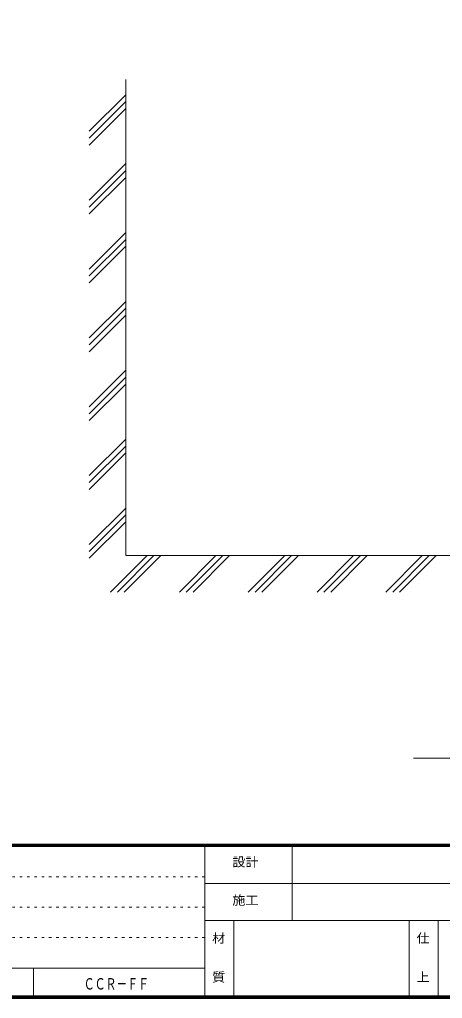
# Model space of a CAD drawing. Units: millimetres, scale not verified. Extents: x -5740 to 5740, y -4020 to 4020.
# Drawn here: x 799 to 2537, y -4020 to 0 of the extents above; entities that cross this region are included whole.
import ezdxf
from ezdxf.enums import TextEntityAlignment as Align

# ---------------------------------------------------------------- set-up
doc = ezdxf.new("R2010")
doc.units = ezdxf.units.MM
doc.header["$LTSCALE"] = 10
doc.linetypes.add('USER1', pattern=[3, 1, -2])
doc.layers.add('0-2_0-F1TEXT', color=7, linetype='Continuous')
for name, color, linetype, lineweight in [('0-3_2ラック-03BODL', 7, 'Continuous', 18), ('0-5_2ラック-43THIN', 4, 'Continuous', 18), ('0-E_2ラック-F寸法', 3, 'Continuous', 18), ('1-2_F-F4PAPAER', 5, 'Continuous', 18)]:
    doc.layers.add(name, color=color, linetype=linetype, lineweight=lineweight)
doc.styles.add('ＭＳ ゴシック', font='')
doc.styles.get('ＭＳ ゴシック').set_extended_font_data('MS Gothic')

msp = doc.modelspace()

# ---------------------------------------------------------------- linework, layer by layer
at = {"layer": '0-3_2ラック-03BODL'}
for p in [(1235.32, -245.76), (4915.32, -2200.95)]:
    msp.add_line(p, (1235.32, -2200.95), dxfattribs=at)
at = {"layer": '0-5_2ラック-43THIN'}
for p, q in [((1085.32, -458.71), (1235.32, -308.71)), ((1085.32, -487), (1235.32, -337)), ((1085.32, -515.28), (1235.32, -365.28)), ((1085.32, -741.56), (1235.32, -591.56)), ((1085.32, -769.84), (1235.32, -619.84)), ((1085.32, -798.12), (1235.32, -648.12)), ((1085.32, -1024.4), (1235.32, -874.4)), ((1085.32, -1052.68), (1235.32, -902.68)), ((1085.32, -1080.97), (1235.32, -930.97)), ((1085.32, -1307.24), (1235.32, -1157.24)), ((1085.32, -1335.53), (1235.32, -1185.53)), ((1085.32, -1363.81), (1235.32, -1213.81)), ((1085.32, -1590.08), (1235.32, -1440.08)), ((1085.32, -1618.37), (1235.32, -1468.37)), ((1085.32, -1646.65), (1235.32, -1496.65)), ((1085.32, -1872.93), (1235.32, -1722.93)), ((1085.32, -1901.21), (1235.32, -1751.21)), ((1085.32, -1929.49), (1235.32, -1779.49)), ((1085.32, -2155.77), (1235.32, -2005.77)), ((1085.32, -2184.05), (1235.32, -2034.05)), ((1085.32, -2212.34), (1235.32, -2062.34)), ((1172.98, -2350.95), (1322.98, -2200.95)), ((1201.26, -2350.95), (1351.26, -2200.95)), ((1229.55, -2350.95), (1379.55, -2200.95)), ((1455.82, -2350.95), (1605.82, -2200.95)), ((1484.11, -2350.95), (1634.11, -2200.95)), ((1512.39, -2350.95), (1662.39, -2200.95)), ((1738.66, -2350.95), (1888.66, -2200.95)), ((1766.95, -2350.95), (1916.95, -2200.95)), ((1795.23, -2350.95), (1945.23, -2200.95)), ((2021.51, -2350.95), (2171.51, -2200.95)), ((2049.79, -2350.95), (2199.79, -2200.95)), ((2078.08, -2350.95), (2228.08, -2200.95)), ((2304.35, -2350.95), (2454.35, -2200.95)), ((2332.63, -2350.95), (2482.63, -2200.95)), ((2360.92, -2350.95), (2510.92, -2200.95))]:
    msp.add_line(p, q, dxfattribs=at)
at = {"layer": '0-E_2ラック-F寸法'}
msp.add_line((4097.43, -3033.71), (2417.43, -3033.71), dxfattribs=at)
at = {"layer": '1-2_F-F4PAPAER'}
for p, q in [((5730, -3385.87), (-5730, -3385.87)), ((-5730, -3386.87), (5730, -3386.87)), ((5730, -3387.87), (-5730, -3387.87)), ((-5730, -3388.87), (5730, -3388.87)), ((5730, -3389.87), (-5730, -3389.87)), ((-5730, -3390.87), (5730, -3390.87)), ((5730, -3391.87), (-5730, -3391.87)), ((-5730, -3392.87), (5730, -3392.87)), ((5730, -3393.87), (-5730, -3393.87)), ((-5730, -3394.87), (5730, -3394.87)), ((5730, -3395.87), (-5730, -3395.87)), ((1560, -4019.87), (1560, -3395.87)), ((1920, -3699.87), (1920, -3395.87)), ((1560, -3547.87), (3080, -3547.87)), ((3080, -3699.87), (1560, -3699.87)), ((1680, -3699.87), (1680, -4019.87)), ((2400, -3699.87), (2400, -4019.87)), ((2520, -4019.87), (2520, -3699.87)), ((856.8, -3895.07), (856.8, -4019.87))]:
    msp.add_line(p, q, dxfattribs=at)
at = {"layer": '1-2_F-F4PAPAER', "color": 6, "linetype": 'USER1'}
for p, q in [((-5740, -3520.67), (1560, -3520.67)), ((1560, -3645.47), (-5740, -3645.47)), ((-5740, -3770.27), (1560, -3770.27))]:
    msp.add_line(p, q, dxfattribs=at)
at = {"layer": '1-2_F-F4PAPAER'}
for points in [[(-5740, -4019.87), (5740, -4019.87), (5740, 4020.13), (-5740, 4020.13)], [(-5739, -4018.87), (5739, -4018.87), (5739, 4019.13), (-5739, 4019.13)], [(-5738, -4017.87), (-5738, 4018.13), (5738, 4018.13), (5738, -4017.87)], [(-5737, -4016.87), (5737, -4016.87), (5737, 4017.13), (-5737, 4017.13)], [(-5736, -4015.87), (-5736, 4016.13), (5736, 4016.13), (5736, -4015.87)], [(-5735, -4014.87), (5735, -4014.87), (5735, 4015.13), (-5735, 4015.13)], [(-5734, -4013.87), (-5734, 4014.13), (5734, 4014.13), (5734, -4013.87)], [(-5733, -4012.87), (5733, -4012.87), (5733, 4013.13), (-5733, 4013.13)], [(-5732, -4011.87), (5732, -4011.87), (5732, 4012.13), (-5732, 4012.13)], [(-5731, -4010.87), (5731, -4010.87), (5731, 4011.13), (-5731, 4011.13)], [(-5730, -4009.87), (-5730, 4010.13), (5730, 4010.13), (5730, -4009.87)]]:
    msp.add_lwpolyline(points, close=True, dxfattribs=at)
msp.add_lwpolyline([(556.8, -4019.87), (556.8, -3895.07), (1560, -3895.07)], dxfattribs=at)

# ---------------------------------------------------------------- texts
at = {"layer": '0-2_0-F1TEXT', "style": 'ＭＳ ゴシック', "width": 0.7}
msp.add_text('ＣＣＲ－ＦＦ', height=46.89, dxfattribs=at).set_placement((1062.76, -3997.47), align=Align.BOTTOM_LEFT)
at = {"layer": '1-2_F-F4PAPAER', "color": 7, "style": 'ＭＳ ゴシック', "width": 1.05}
for s, p in [('設計', (1673.56, -3489.56)), ('施工', (1673.56, -3646.34)), ('材', (1590.56, -3802.34)), ('仕', (2430.56, -3802.34)), ('質', (1590.56, -3962.34)), ('上', (2430.56, -3962.34))]:
    msp.add_text(s, height=37.51, dxfattribs=at).set_placement(p, align=Align.BOTTOM_LEFT)

doc.saveas('drawing.dxf')
